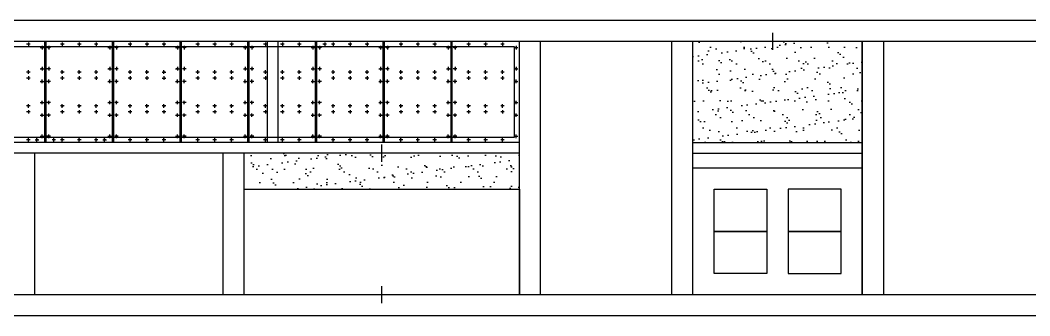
# Model space of a CAD drawing. Header units: millimetres. Extents: x 108070 to 108876, y 12470 to 12955.
# Drawn here: x 108603.02 to 108614.94, y 12573.38 to 12576.88 of the extents above; entities that cross this region are included whole.
import ezdxf

# ---------------------------------------------------------------- set-up
doc = ezdxf.new("R2010")
doc.units = ezdxf.units.MM
doc.header["$LTSCALE"] = 10
doc.layers.add('@-交通信号', color=7, linetype='CONTINUOUS')

# ---------------------------------------------------------------- blocks, each defined once
blk = doc.blocks.new('A$C54E378DF')
at = {"layer": '@-交通信号', "ltscale": 3}
h = blk.add_hatch(dxfattribs=at)
h.set_pattern_fill('AR-SAND', color=256, scale=2, style=0)
h.set_pattern_definition([(37.5, (-344407.754, 33805.865), (-3.200063, 97.882647), [0, -77.216, 0, -86.36, 0, -82.55]), (7.5, (-344407.75, 33805.87), (89.904657, 143.36502), [0, -41.656, 0, -69.596, 0, -26.67]), (327.5, (-344470.24, 33805.865), (158.198474, 0.287437), [0, -25.4, 0, -91.44, 0, -119.38]), (317.5, (-344470.24, 33805.87), (152.71129, 44.585865), [0, -12.7, 0, -59.944, 0, -68.58])])
h.paths.add_polyline_path([(-2950, 6920), (-2150, 6920), (-2150, 7400), (-2950, 7400)])
at = {"layer": '@-交通信号'}
h = blk.add_hatch(dxfattribs=at)
h.set_pattern_fill('AR-SAND', color=256, scale=2, style=0)
h.set_pattern_definition([(37.5, (-344527.754, 33805.865), (-3.200063, 97.882647), [0, -77.216, 0, -86.36, 0, -82.55]), (7.5, (-344527.75, 33805.87), (89.904657, 143.36502), [0, -41.656, 0, -69.596, 0, -26.67]), (327.5, (-344590.24, 33805.865), (158.198474, 0.287437), [0, -25.4, 0, -91.44, 0, -119.38]), (317.5, (-344590.24, 33805.87), (152.71129, 44.585865), [0, -12.7, 0, -59.944, 0, -68.58])])
h.paths.add_polyline_path([(-5070, 6870), (-5070, 6700), (-3770, 6700), (-3770, 6870)])
for p, q in [((-11850, 7500), (1350, 7500)), ((-11850, 7400), (150, 7400)), ((-6013, 6920), (-6013, 7400)), ((-6007, 6920), (-6007, 7400)), ((-5693, 6920), (-5693, 7400)), ((-5687, 6920), (-5687, 7400)), ((-5373, 6920), (-5373, 7400)), ((-5367, 6920), (-5367, 7400)), ((-5053, 6920), (-5053, 7400)), ((-5047, 6920), (-5047, 7400)), ((-4960, 6920), (-4960, 7400)), ((-4910, 6920), (-4910, 7400)), ((-4733, 6920), (-4733, 7400)), ((-4727, 6920), (-4727, 7400)), ((-4413, 6920), (-4413, 7400)), ((-4407, 6920), (-4407, 7400)), ((-4093, 6920), (-4093, 7400)), ((-4087, 6920), (-4087, 7400)), ((-3770, 6200), (-3770, 7400)), ((-3670, 6200), (-3670, 7400)), ((-3050, 6200), (-3050, 7400)), ((-3050, 6200), (-3050, 7400)), ((-2950, 6200), (-2950, 7400)), ((-2950, 6200), (-2950, 7400)), ((-2150, 6200), (-2150, 7400)), ((-2150, 7400), (-2150, 6200)), ((-2050, 7400), (-2050, 6200)), ((-2050, 7400), (-2050, 6200)), ((-6081.5, 7386), (-6098.5, 7386)), ((-6090, 7394.5), (-6090, 7377.5)), ((-6034.5, 7370), (-6017.5, 7370)), ((-6026, 7378.5), (-6026, 7361.5)), ((-5985.5, 7370), (-6002.5, 7370)), ((-5994, 7378.5), (-5994, 7361.5)), ((-5921.5, 7386), (-5938.5, 7386)), ((-5930, 7394.5), (-5930, 7377.5)), ((-5841.5, 7386), (-5858.5, 7386)), ((-5850, 7394.5), (-5850, 7377.5)), ((-5761.5, 7386), (-5778.5, 7386)), ((-5770, 7394.5), (-5770, 7377.5)), ((-5714.5, 7370), (-5697.5, 7370)), ((-5706, 7378.5), (-5706, 7361.5)), ((-5665.5, 7370), (-5682.5, 7370)), ((-5674, 7378.5), (-5674, 7361.5)), ((-5601.5, 7386), (-5618.5, 7386)), ((-5610, 7394.5), (-5610, 7377.5)), ((-5521.5, 7386), (-5538.5, 7386)), ((-5530, 7394.5), (-5530, 7377.5)), ((-5441.5, 7386), (-5458.5, 7386)), ((-5450, 7394.5), (-5450, 7377.5)), ((-5394.5, 7370), (-5377.5, 7370)), ((-5386, 7378.5), (-5386, 7361.5)), ((-5345.5, 7370), (-5362.5, 7370)), ((-5354, 7378.5), (-5354, 7361.5)), ((-5281.5, 7386), (-5298.5, 7386)), ((-5290, 7394.5), (-5290, 7377.5)), ((-5201.5, 7386), (-5218.5, 7386)), ((-5210, 7394.5), (-5210, 7377.5)), ((-5121.5, 7386), (-5138.5, 7386)), ((-5130, 7394.5), (-5130, 7377.5)), ((-5074.5, 7370), (-5057.5, 7370)), ((-5066, 7378.5), (-5066, 7361.5)), ((-5025.5, 7370), (-5042.5, 7370)), ((-5034, 7378.5), (-5034, 7361.5)), ((-4961.5, 7386), (-4978.5, 7386)), ((-4970, 7394.5), (-4970, 7377.5)), ((-4881.5, 7386), (-4898.5, 7386)), ((-4890, 7394.5), (-4890, 7377.5)), ((-4801.5, 7386), (-4818.5, 7386)), ((-4810, 7394.5), (-4810, 7377.5)), ((-4754.5, 7370), (-4737.5, 7370)), ((-4746, 7378.5), (-4746, 7361.5)), ((-4705.5, 7370), (-4722.5, 7370)), ((-4714, 7378.5), (-4714, 7361.5)), ((-4681.5, 7386), (-4698.5, 7386)), ((-4690, 7394.5), (-4690, 7377.5)), ((-4641.5, 7386), (-4658.5, 7386)), ((-4650, 7394.5), (-4650, 7377.5)), ((-4561.5, 7386), (-4578.5, 7386)), ((-4570, 7394.5), (-4570, 7377.5)), ((-4481.5, 7386), (-4498.5, 7386)), ((-4490, 7394.5), (-4490, 7377.5)), ((-4434.5, 7370), (-4417.5, 7370)), ((-4426, 7378.5), (-4426, 7361.5)), ((-4385.5, 7370), (-4402.5, 7370)), ((-4394, 7378.5), (-4394, 7361.5)), ((-4321.5, 7386), (-4338.5, 7386)), ((-4330, 7394.5), (-4330, 7377.5)), ((-4241.5, 7386), (-4258.5, 7386)), ((-4250, 7394.5), (-4250, 7377.5)), ((-4161.5, 7386), (-4178.5, 7386)), ((-4170, 7394.5), (-4170, 7377.5)), ((-4114.5, 7370), (-4097.5, 7370)), ((-4106, 7378.5), (-4106, 7361.5)), ((-4065.5, 7370), (-4082.5, 7370)), ((-4074, 7378.5), (-4074, 7361.5)), ((-4001.5, 7386), (-4018.5, 7386)), ((-4010, 7394.5), (-4010, 7377.5)), ((-3921.5, 7386), (-3938.5, 7386)), ((-3930, 7394.5), (-3930, 7377.5)), ((-3841.5, 7386), (-3858.5, 7386)), ((-3850, 7394.5), (-3850, 7377.5)), ((-3794.5, 7370), (-3777.5, 7370)), ((-3786, 7378.5), (-3786, 7361.5)), ((-6081.5, 7254), (-6098.5, 7254)), ((-6090, 7245.5), (-6090, 7262.5)), ((-6034.5, 7270), (-6017.5, 7270)), ((-6026, 7278.5), (-6026, 7261.5)), ((-5985.5, 7270), (-6002.5, 7270)), ((-5994, 7278.5), (-5994, 7261.5)), ((-5921.5, 7254), (-5938.5, 7254)), ((-5930, 7245.5), (-5930, 7262.5)), ((-5841.5, 7254), (-5858.5, 7254)), ((-5850, 7245.5), (-5850, 7262.5)), ((-5761.5, 7254), (-5778.5, 7254)), ((-5770, 7245.5), (-5770, 7262.5)), ((-5714.5, 7270), (-5697.5, 7270)), ((-5706, 7278.5), (-5706, 7261.5)), ((-5665.5, 7270), (-5682.5, 7270)), ((-5674, 7278.5), (-5674, 7261.5)), ((-5601.5, 7254), (-5618.5, 7254)), ((-5610, 7245.5), (-5610, 7262.5)), ((-5521.5, 7254), (-5538.5, 7254)), ((-5530, 7245.5), (-5530, 7262.5)), ((-5458.5, 7254), (-5441.5, 7254)), ((-5450, 7245.5), (-5450, 7262.5)), ((-5394.5, 7270), (-5377.5, 7270)), ((-5386, 7278.5), (-5386, 7261.5)), ((-5345.5, 7270), (-5362.5, 7270)), ((-5354, 7278.5), (-5354, 7261.5)), ((-5281.5, 7254), (-5298.5, 7254)), ((-5290, 7245.5), (-5290, 7262.5)), ((-5201.5, 7254), (-5218.5, 7254)), ((-5210, 7245.5), (-5210, 7262.5)), ((-5121.5, 7254), (-5138.5, 7254)), ((-5130, 7245.5), (-5130, 7262.5)), ((-5074.5, 7270), (-5057.5, 7270)), ((-5066, 7278.5), (-5066, 7261.5)), ((-5025.5, 7270), (-5042.5, 7270)), ((-5034, 7278.5), (-5034, 7261.5)), ((-4961.5, 7254), (-4978.5, 7254)), ((-4970, 7245.5), (-4970, 7262.5)), ((-4881.5, 7254), (-4898.5, 7254)), ((-4890, 7245.5), (-4890, 7262.5)), ((-4801.5, 7254), (-4818.5, 7254)), ((-4810, 7245.5), (-4810, 7262.5)), ((-4754.5, 7270), (-4737.5, 7270)), ((-4746, 7278.5), (-4746, 7261.5)), ((-4705.5, 7270), (-4722.5, 7270)), ((-4714, 7278.5), (-4714, 7261.5)), ((-4641.5, 7254), (-4658.5, 7254)), ((-4650, 7245.5), (-4650, 7262.5)), ((-4561.5, 7254), (-4578.5, 7254)), ((-4570, 7245.5), (-4570, 7262.5)), ((-4481.5, 7254), (-4498.5, 7254)), ((-4490, 7245.5), (-4490, 7262.5)), ((-4434.5, 7270), (-4417.5, 7270)), ((-4426, 7278.5), (-4426, 7261.5)), ((-4385.5, 7270), (-4402.5, 7270)), ((-4394, 7278.5), (-4394, 7261.5)), ((-4321.5, 7254), (-4338.5, 7254)), ((-4330, 7245.5), (-4330, 7262.5)), ((-4241.5, 7254), (-4258.5, 7254)), ((-4250, 7245.5), (-4250, 7262.5)), ((-4161.5, 7254), (-4178.5, 7254)), ((-4170, 7245.5), (-4170, 7262.5)), ((-4114.5, 7270), (-4097.5, 7270)), ((-4106, 7278.5), (-4106, 7261.5)), ((-4065.5, 7270), (-4082.5, 7270)), ((-4074, 7278.5), (-4074, 7261.5)), ((-4001.5, 7254), (-4018.5, 7254)), ((-4010, 7245.5), (-4010, 7262.5)), ((-3921.5, 7254), (-3938.5, 7254)), ((-3930, 7245.5), (-3930, 7262.5)), ((-3841.5, 7254), (-3858.5, 7254)), ((-3850, 7245.5), (-3850, 7262.5)), ((-3794.5, 7270), (-3777.5, 7270)), ((-3786, 7278.5), (-3786, 7261.5)), ((-6081.5, 7226), (-6098.5, 7226)), ((-6090, 7234.5), (-6090, 7217.5)), ((-6034.5, 7210), (-6017.5, 7210)), ((-6026, 7201.5), (-6026, 7218.5)), ((-5985.5, 7210), (-6002.5, 7210)), ((-5994, 7201.5), (-5994, 7218.5)), ((-5921.5, 7226), (-5938.5, 7226)), ((-5930, 7234.5), (-5930, 7217.5)), ((-5841.5, 7226), (-5858.5, 7226)), ((-5850, 7234.5), (-5850, 7217.5)), ((-5761.5, 7226), (-5778.5, 7226)), ((-5770, 7234.5), (-5770, 7217.5)), ((-5714.5, 7210), (-5697.5, 7210)), ((-5706, 7201.5), (-5706, 7218.5)), ((-5665.5, 7210), (-5682.5, 7210)), ((-5674, 7201.5), (-5674, 7218.5)), ((-5601.5, 7226), (-5618.5, 7226)), ((-5610, 7234.5), (-5610, 7217.5)), ((-5521.5, 7226), (-5538.5, 7226)), ((-5530, 7234.5), (-5530, 7217.5)), ((-5458.5, 7226), (-5441.5, 7226)), ((-5450, 7234.5), (-5450, 7217.5)), ((-5394.5, 7210), (-5377.5, 7210)), ((-5386, 7201.5), (-5386, 7218.5)), ((-5345.5, 7210), (-5362.5, 7210)), ((-5354, 7201.5), (-5354, 7218.5)), ((-5281.5, 7226), (-5298.5, 7226)), ((-5290, 7234.5), (-5290, 7217.5)), ((-5201.5, 7226), (-5218.5, 7226)), ((-5210, 7234.5), (-5210, 7217.5)), ((-5121.5, 7226), (-5138.5, 7226)), ((-5130, 7234.5), (-5130, 7217.5)), ((-5074.5, 7210), (-5057.5, 7210)), ((-5066, 7201.5), (-5066, 7218.5)), ((-5025.5, 7210), (-5042.5, 7210)), ((-5034, 7201.5), (-5034, 7218.5)), ((-4961.5, 7226), (-4978.5, 7226)), ((-4970, 7234.5), (-4970, 7217.5)), ((-4881.5, 7226), (-4898.5, 7226)), ((-4890, 7234.5), (-4890, 7217.5)), ((-4801.5, 7226), (-4818.5, 7226)), ((-4810, 7234.5), (-4810, 7217.5)), ((-4754.5, 7210), (-4737.5, 7210)), ((-4746, 7201.5), (-4746, 7218.5)), ((-4705.5, 7210), (-4722.5, 7210)), ((-4714, 7201.5), (-4714, 7218.5)), ((-4641.5, 7226), (-4658.5, 7226)), ((-4650, 7234.5), (-4650, 7217.5)), ((-4561.5, 7226), (-4578.5, 7226)), ((-4570, 7234.5), (-4570, 7217.5)), ((-4481.5, 7226), (-4498.5, 7226)), ((-4490, 7234.5), (-4490, 7217.5)), ((-4434.5, 7210), (-4417.5, 7210)), ((-4426, 7201.5), (-4426, 7218.5)), ((-4385.5, 7210), (-4402.5, 7210)), ((-4394, 7201.5), (-4394, 7218.5)), ((-4321.5, 7226), (-4338.5, 7226)), ((-4330, 7234.5), (-4330, 7217.5)), ((-4241.5, 7226), (-4258.5, 7226)), ((-4250, 7234.5), (-4250, 7217.5)), ((-4161.5, 7226), (-4178.5, 7226)), ((-4170, 7234.5), (-4170, 7217.5)), ((-4114.5, 7210), (-4097.5, 7210)), ((-4106, 7201.5), (-4106, 7218.5)), ((-4065.5, 7210), (-4082.5, 7210)), ((-4074, 7201.5), (-4074, 7218.5)), ((-4001.5, 7226), (-4018.5, 7226)), ((-4010, 7234.5), (-4010, 7217.5)), ((-3921.5, 7226), (-3938.5, 7226)), ((-3930, 7234.5), (-3930, 7217.5)), ((-3841.5, 7226), (-3858.5, 7226)), ((-3850, 7234.5), (-3850, 7217.5)), ((-3794.5, 7210), (-3777.5, 7210)), ((-3786, 7201.5), (-3786, 7218.5)), ((-6034.5, 7110), (-6017.5, 7110)), ((-6026, 7101.5), (-6026, 7118.5)), ((-5985.5, 7110), (-6002.5, 7110)), ((-5994, 7101.5), (-5994, 7118.5)), ((-5714.5, 7110), (-5697.5, 7110)), ((-5706, 7101.5), (-5706, 7118.5)), ((-5665.5, 7110), (-5682.5, 7110)), ((-5674, 7101.5), (-5674, 7118.5)), ((-5394.5, 7110), (-5377.5, 7110)), ((-5386, 7101.5), (-5386, 7118.5)), ((-5345.5, 7110), (-5362.5, 7110)), ((-5354, 7101.5), (-5354, 7118.5)), ((-5074.5, 7110), (-5057.5, 7110)), ((-5066, 7101.5), (-5066, 7118.5)), ((-5025.5, 7110), (-5042.5, 7110)), ((-5034, 7101.5), (-5034, 7118.5)), ((-4754.5, 7110), (-4737.5, 7110)), ((-4746, 7101.5), (-4746, 7118.5)), ((-4705.5, 7110), (-4722.5, 7110)), ((-4714, 7101.5), (-4714, 7118.5)), ((-4434.5, 7110), (-4417.5, 7110)), ((-4426, 7101.5), (-4426, 7118.5)), ((-4385.5, 7110), (-4402.5, 7110)), ((-4394, 7101.5), (-4394, 7118.5)), ((-4114.5, 7110), (-4097.5, 7110)), ((-4106, 7101.5), (-4106, 7118.5)), ((-4065.5, 7110), (-4082.5, 7110)), ((-4074, 7101.5), (-4074, 7118.5)), ((-3794.5, 7110), (-3777.5, 7110)), ((-3786, 7101.5), (-3786, 7118.5)), ((-6081.5, 7094), (-6098.5, 7094)), ((-6081.5, 7066), (-6098.5, 7066)), ((-6090, 7085.5), (-6090, 7102.5)), ((-6090, 7074.5), (-6090, 7057.5)), ((-5921.5, 7094), (-5938.5, 7094)), ((-5921.5, 7066), (-5938.5, 7066)), ((-5930, 7085.5), (-5930, 7102.5)), ((-5930, 7074.5), (-5930, 7057.5)), ((-5841.5, 7094), (-5858.5, 7094)), ((-5841.5, 7066), (-5858.5, 7066)), ((-5850, 7085.5), (-5850, 7102.5)), ((-5850, 7074.5), (-5850, 7057.5)), ((-5761.5, 7094), (-5778.5, 7094)), ((-5761.5, 7066), (-5778.5, 7066)), ((-5770, 7085.5), (-5770, 7102.5)), ((-5770, 7074.5), (-5770, 7057.5)), ((-5601.5, 7094), (-5618.5, 7094)), ((-5601.5, 7066), (-5618.5, 7066)), ((-5610, 7085.5), (-5610, 7102.5)), ((-5610, 7074.5), (-5610, 7057.5)), ((-5521.5, 7094), (-5538.5, 7094)), ((-5521.5, 7066), (-5538.5, 7066)), ((-5530, 7085.5), (-5530, 7102.5)), ((-5530, 7074.5), (-5530, 7057.5)), ((-5441.5, 7094), (-5458.5, 7094)), ((-5441.5, 7066), (-5458.5, 7066)), ((-5450, 7085.5), (-5450, 7102.5)), ((-5450, 7074.5), (-5450, 7057.5)), ((-5281.5, 7094), (-5298.5, 7094)), ((-5281.5, 7066), (-5298.5, 7066)), ((-5290, 7085.5), (-5290, 7102.5)), ((-5290, 7074.5), (-5290, 7057.5)), ((-5201.5, 7094), (-5218.5, 7094)), ((-5201.5, 7066), (-5218.5, 7066)), ((-5210, 7085.5), (-5210, 7102.5)), ((-5210, 7074.5), (-5210, 7057.5)), ((-5121.5, 7094), (-5138.5, 7094)), ((-5121.5, 7066), (-5138.5, 7066)), ((-5130, 7085.5), (-5130, 7102.5)), ((-5130, 7074.5), (-5130, 7057.5)), ((-4961.5, 7094), (-4978.5, 7094)), ((-4961.5, 7066), (-4978.5, 7066)), ((-4970, 7085.5), (-4970, 7102.5)), ((-4970, 7074.5), (-4970, 7057.5)), ((-4881.5, 7094), (-4898.5, 7094)), ((-4881.5, 7066), (-4898.5, 7066)), ((-4890, 7085.5), (-4890, 7102.5)), ((-4890, 7074.5), (-4890, 7057.5)), ((-4801.5, 7094), (-4818.5, 7094)), ((-4801.5, 7066), (-4818.5, 7066)), ((-4810, 7085.5), (-4810, 7102.5)), ((-4810, 7074.5), (-4810, 7057.5)), ((-4641.5, 7094), (-4658.5, 7094)), ((-4641.5, 7066), (-4658.5, 7066)), ((-4650, 7085.5), (-4650, 7102.5)), ((-4650, 7074.5), (-4650, 7057.5)), ((-4561.5, 7094), (-4578.5, 7094)), ((-4561.5, 7066), (-4578.5, 7066)), ((-4570, 7085.5), (-4570, 7102.5)), ((-4570, 7074.5), (-4570, 7057.5)), ((-4481.5, 7094), (-4498.5, 7094)), ((-4481.5, 7066), (-4498.5, 7066)), ((-4490, 7085.5), (-4490, 7102.5)), ((-4490, 7074.5), (-4490, 7057.5)), ((-4321.5, 7094), (-4338.5, 7094)), ((-4321.5, 7066), (-4338.5, 7066)), ((-4330, 7085.5), (-4330, 7102.5)), ((-4330, 7074.5), (-4330, 7057.5)), ((-4241.5, 7094), (-4258.5, 7094)), ((-4241.5, 7066), (-4258.5, 7066)), ((-4250, 7085.5), (-4250, 7102.5)), ((-4250, 7074.5), (-4250, 7057.5)), ((-4161.5, 7094), (-4178.5, 7094)), ((-4161.5, 7066), (-4178.5, 7066)), ((-4170, 7085.5), (-4170, 7102.5)), ((-4170, 7074.5), (-4170, 7057.5)), ((-4001.5, 7094), (-4018.5, 7094)), ((-4001.5, 7066), (-4018.5, 7066)), ((-4010, 7085.5), (-4010, 7102.5)), ((-4010, 7074.5), (-4010, 7057.5)), ((-3921.5, 7094), (-3938.5, 7094)), ((-3921.5, 7066), (-3938.5, 7066)), ((-3930, 7085.5), (-3930, 7102.5)), ((-3930, 7074.5), (-3930, 7057.5)), ((-3841.5, 7094), (-3858.5, 7094)), ((-3841.5, 7066), (-3858.5, 7066)), ((-3850, 7085.5), (-3850, 7102.5)), ((-3850, 7074.5), (-3850, 7057.5)), ((-6034.5, 7050), (-6017.5, 7050)), ((-6026, 7041.5), (-6026, 7058.5)), ((-5985.5, 7050), (-6002.5, 7050)), ((-5994, 7041.5), (-5994, 7058.5)), ((-5714.5, 7050), (-5697.5, 7050)), ((-5706, 7041.5), (-5706, 7058.5)), ((-5665.5, 7050), (-5682.5, 7050)), ((-5674, 7041.5), (-5674, 7058.5)), ((-5394.5, 7050), (-5377.5, 7050)), ((-5386, 7041.5), (-5386, 7058.5)), ((-5345.5, 7050), (-5362.5, 7050)), ((-5354, 7041.5), (-5354, 7058.5)), ((-5074.5, 7050), (-5057.5, 7050)), ((-5066, 7041.5), (-5066, 7058.5)), ((-5025.5, 7050), (-5042.5, 7050)), ((-5034, 7041.5), (-5034, 7058.5)), ((-4754.5, 7050), (-4737.5, 7050)), ((-4746, 7041.5), (-4746, 7058.5)), ((-4705.5, 7050), (-4722.5, 7050)), ((-4714, 7041.5), (-4714, 7058.5)), ((-4434.5, 7050), (-4417.5, 7050)), ((-4426, 7041.5), (-4426, 7058.5)), ((-4385.5, 7050), (-4402.5, 7050)), ((-4394, 7041.5), (-4394, 7058.5)), ((-4114.5, 7050), (-4097.5, 7050)), ((-4106, 7041.5), (-4106, 7058.5)), ((-4065.5, 7050), (-4082.5, 7050)), ((-4074, 7041.5), (-4074, 7058.5)), ((-3794.5, 7050), (-3777.5, 7050)), ((-3786, 7041.5), (-3786, 7058.5)), ((-3770, 6920), (-9850, 6920)), ((-6081.5, 6934), (-6098.5, 6934)), ((-6090, 6925.5), (-6090, 6942.5)), ((-6058.5, 6934), (-6041.5, 6934)), ((-6050, 6925.5), (-6050, 6942.5)), ((-6034.5, 6950), (-6017.5, 6950)), ((-6026, 6941.5), (-6026, 6958.5)), ((-5985.5, 6950), (-6002.5, 6950)), ((-5994, 6941.5), (-5994, 6958.5)), ((-5961.5, 6934), (-5978.5, 6934)), ((-5970, 6925.5), (-5970, 6942.5)), ((-5921.5, 6934), (-5938.5, 6934)), ((-5930, 6925.5), (-5930, 6942.5)), ((-5841.5, 6934), (-5858.5, 6934)), ((-5850, 6925.5), (-5850, 6942.5)), ((-5761.5, 6934), (-5778.5, 6934)), ((-5770, 6925.5), (-5770, 6942.5)), ((-5738.5, 6934), (-5721.5, 6934)), ((-5730, 6925.5), (-5730, 6942.5)), ((-5714.5, 6950), (-5697.5, 6950)), ((-5706, 6941.5), (-5706, 6958.5)), ((-5665.5, 6950), (-5682.5, 6950)), ((-5674, 6941.5), (-5674, 6958.5)), ((-5601.5, 6934), (-5618.5, 6934)), ((-5610, 6925.5), (-5610, 6942.5)), ((-5521.5, 6934), (-5538.5, 6934)), ((-5530, 6925.5), (-5530, 6942.5)), ((-5441.5, 6934), (-5458.5, 6934)), ((-5450, 6925.5), (-5450, 6942.5)), ((-5394.5, 6950), (-5377.5, 6950)), ((-5386, 6941.5), (-5386, 6958.5)), ((-5345.5, 6950), (-5362.5, 6950)), ((-5354, 6941.5), (-5354, 6958.5)), ((-5281.5, 6934), (-5298.5, 6934)), ((-5290, 6925.5), (-5290, 6942.5)), ((-5201.5, 6934), (-5218.5, 6934)), ((-5210, 6925.5), (-5210, 6942.5)), ((-5121.5, 6934), (-5138.5, 6934)), ((-5130, 6925.5), (-5130, 6942.5)), ((-5074.5, 6950), (-5057.5, 6950)), ((-5066, 6941.5), (-5066, 6958.5)), ((-5025.5, 6950), (-5042.5, 6950)), ((-5034, 6941.5), (-5034, 6958.5)), ((-4961.5, 6934), (-4978.5, 6934)), ((-4970, 6925.5), (-4970, 6942.5)), ((-4881.5, 6934), (-4898.5, 6934)), ((-4890, 6925.5), (-4890, 6942.5)), ((-4801.5, 6934), (-4818.5, 6934)), ((-4810, 6925.5), (-4810, 6942.5)), ((-4754.5, 6950), (-4737.5, 6950)), ((-4746, 6941.5), (-4746, 6958.5)), ((-4705.5, 6950), (-4722.5, 6950)), ((-4714, 6941.5), (-4714, 6958.5)), ((-4641.5, 6934), (-4658.5, 6934)), ((-4650, 6925.5), (-4650, 6942.5)), ((-4561.5, 6934), (-4578.5, 6934)), ((-4570, 6925.5), (-4570, 6942.5)), ((-4481.5, 6934), (-4498.5, 6934)), ((-4490, 6925.5), (-4490, 6942.5)), ((-4434.5, 6950), (-4417.5, 6950)), ((-4426, 6941.5), (-4426, 6958.5)), ((-4385.5, 6950), (-4402.5, 6950)), ((-4394, 6941.5), (-4394, 6958.5)), ((-4321.5, 6934), (-4338.5, 6934)), ((-4330, 6925.5), (-4330, 6942.5)), ((-4241.5, 6934), (-4258.5, 6934)), ((-4250, 6925.5), (-4250, 6942.5)), ((-4161.5, 6934), (-4178.5, 6934)), ((-4170, 6925.5), (-4170, 6942.5)), ((-4114.5, 6950), (-4097.5, 6950)), ((-4106, 6941.5), (-4106, 6958.5)), ((-4065.5, 6950), (-4082.5, 6950)), ((-4074, 6941.5), (-4074, 6958.5)), ((-4001.5, 6934), (-4018.5, 6934)), ((-4010, 6925.5), (-4010, 6942.5)), ((-3921.5, 6934), (-3938.5, 6934)), ((-3930, 6925.5), (-3930, 6942.5)), ((-3841.5, 6934), (-3858.5, 6934)), ((-3850, 6925.5), (-3850, 6942.5)), ((-3794.5, 6950), (-3777.5, 6950)), ((-3786, 6941.5), (-3786, 6958.5)), ((-2950, 6920), (-2150, 6920)), ((-4420, 6829.6), (-4420, 6910.4)), ((-3770, 6870), (-9850, 6870)), ((-3770, 6870), (-9850, 6870)), ((-6060, 6200), (-6060, 6870)), ((-5170, 6200), (-5170, 6870)), ((-5070, 6200), (-5070, 6870)), ((-2950, 6870), (-2150, 6870)), ((-4420, 6159.6), (-4420, 6240.4)), ((150, 6200), (-11450, 6200)), ((150, 6100), (-11450, 6100))]:
    blk.add_line(p, q, dxfattribs=at)
at = {"layer": '@-交通信号', "ltscale": 0.5}
blk.add_line((-2572.7, 7359.6), (-2572.7, 7440.4), dxfattribs=at)
at = {"layer": '@-交通信号'}
for points in [[(-9825, 7375), (-3795, 7375), (-3795, 6945), (-9825, 6945)], [(-2950, 6800), (-2150, 6800), (-2150, 6200), (-2950, 6200)], [(-5070, 6700), (-3770, 6700), (-3770, 6200), (-5070, 6200)], [(-2850, 6700), (-2600, 6700), (-2600, 6500), (-2850, 6500)], [(-2250, 6700), (-2500, 6700), (-2500, 6500), (-2250, 6500)], [(-2850, 6500), (-2600, 6500), (-2600, 6300), (-2850, 6300)], [(-2250, 6500), (-2500, 6500), (-2500, 6300), (-2250, 6300)]]:
    blk.add_lwpolyline(points, close=True, dxfattribs=at)
for centre in [(-6090, 7386), (-6026, 7370), (-5994, 7370), (-5930, 7386), (-5850, 7386), (-5770, 7386), (-5706, 7370), (-5674, 7370), (-5610, 7386), (-5530, 7386), (-5450, 7386), (-5386, 7370), (-5354, 7370), (-5290, 7386), (-5210, 7386), (-5130, 7386), (-5066, 7370), (-5034, 7370), (-4970, 7386), (-4890, 7386), (-4810, 7386), (-4746, 7370), (-4714, 7370), (-4690, 7386), (-4650, 7386), (-4570, 7386), (-4490, 7386), (-4426, 7370), (-4394, 7370), (-4330, 7386), (-4250, 7386), (-4170, 7386), (-4106, 7370), (-4074, 7370), (-4010, 7386), (-3930, 7386), (-3850, 7386), (-3786, 7370), (-6090, 7254), (-6026, 7270), (-5994, 7270), (-5930, 7254), (-5850, 7254), (-5770, 7254), (-5706, 7270), (-5674, 7270), (-5610, 7254), (-5530, 7254), (-5450, 7254), (-5386, 7270), (-5354, 7270), (-5290, 7254), (-5210, 7254), (-5130, 7254), (-5066, 7270), (-5034, 7270), (-4970, 7254), (-4890, 7254), (-4810, 7254), (-4746, 7270), (-4714, 7270), (-4650, 7254), (-4570, 7254), (-4490, 7254), (-4426, 7270), (-4394, 7270), (-4330, 7254), (-4250, 7254), (-4170, 7254), (-4106, 7270), (-4074, 7270), (-4010, 7254), (-3930, 7254), (-3850, 7254), (-3786, 7270), (-6090, 7226), (-6026, 7210), (-5994, 7210), (-5930, 7226), (-5850, 7226), (-5770, 7226), (-5706, 7210), (-5674, 7210), (-5610, 7226), (-5530, 7226), (-5450, 7226), (-5386, 7210), (-5354, 7210), (-5290, 7226), (-5210, 7226), (-5130, 7226), (-5066, 7210), (-5034, 7210), (-4970, 7226), (-4890, 7226), (-4810, 7226), (-4746, 7210), (-4714, 7210), (-4650, 7226), (-4570, 7226), (-4490, 7226), (-4426, 7210), (-4394, 7210), (-4330, 7226), (-4250, 7226), (-4170, 7226), (-4106, 7210), (-4074, 7210), (-4010, 7226), (-3930, 7226), (-3850, 7226), (-3786, 7210), (-6026, 7110), (-5994, 7110), (-5706, 7110), (-5674, 7110), (-5386, 7110), (-5354, 7110), (-5066, 7110), (-5034, 7110), (-4746, 7110), (-4714, 7110), (-4426, 7110), (-4394, 7110), (-4106, 7110), (-4074, 7110), (-3786, 7110), (-6090, 7094), (-6090, 7066), (-5930, 7094), (-5930, 7066), (-5850, 7094), (-5850, 7066), (-5770, 7094), (-5770, 7066), (-5610, 7094), (-5610, 7066), (-5530, 7094), (-5530, 7066), (-5450, 7094), (-5450, 7066), (-5290, 7094), (-5290, 7066), (-5210, 7094), (-5210, 7066), (-5130, 7094), (-5130, 7066), (-4970, 7094), (-4970, 7066), (-4890, 7094), (-4890, 7066), (-4810, 7094), (-4810, 7066), (-4650, 7094), (-4650, 7066), (-4570, 7094), (-4570, 7066), (-4490, 7094), (-4490, 7066), (-4330, 7094), (-4330, 7066), (-4250, 7094), (-4250, 7066), (-4170, 7094), (-4170, 7066), (-4010, 7094), (-4010, 7066), (-3930, 7094), (-3930, 7066), (-3850, 7094), (-3850, 7066), (-6026, 7050), (-5994, 7050), (-5706, 7050), (-5674, 7050), (-5386, 7050), (-5354, 7050), (-5066, 7050), (-5034, 7050), (-4746, 7050), (-4714, 7050), (-4426, 7050), (-4394, 7050), (-4106, 7050), (-4074, 7050), (-3786, 7050), (-6090, 6934), (-6050, 6934), (-6026, 6950), (-5994, 6950), (-5970, 6934), (-5930, 6934), (-5850, 6934), (-5770, 6934), (-5730, 6934), (-5706, 6950), (-5674, 6950), (-5610, 6934), (-5530, 6934), (-5450, 6934), (-5386, 6950), (-5354, 6950), (-5290, 6934), (-5210, 6934), (-5130, 6934), (-5066, 6950), (-5034, 6950), (-4970, 6934), (-4890, 6934), (-4810, 6934), (-4746, 6950), (-4714, 6950), (-4650, 6934), (-4570, 6934), (-4490, 6934), (-4426, 6950), (-4394, 6950), (-4330, 6934), (-4250, 6934), (-4170, 6934), (-4106, 6950), (-4074, 6950), (-4010, 6934), (-3930, 6934), (-3850, 6934), (-3786, 6950)]:
    blk.add_circle(centre, 3, dxfattribs=at)

msp = doc.modelspace()

# ---------------------------------------------------------------- block references
at = {"layer": '@-交通信号', "xscale": 0.002500000031432137, "yscale": 0.002500000031432137, "zscale": 0.002500000031432137}
msp.add_blockref('A$C54E378DF', (108618.338, 12558.134), dxfattribs=at)

doc.saveas('drawing.dxf')
